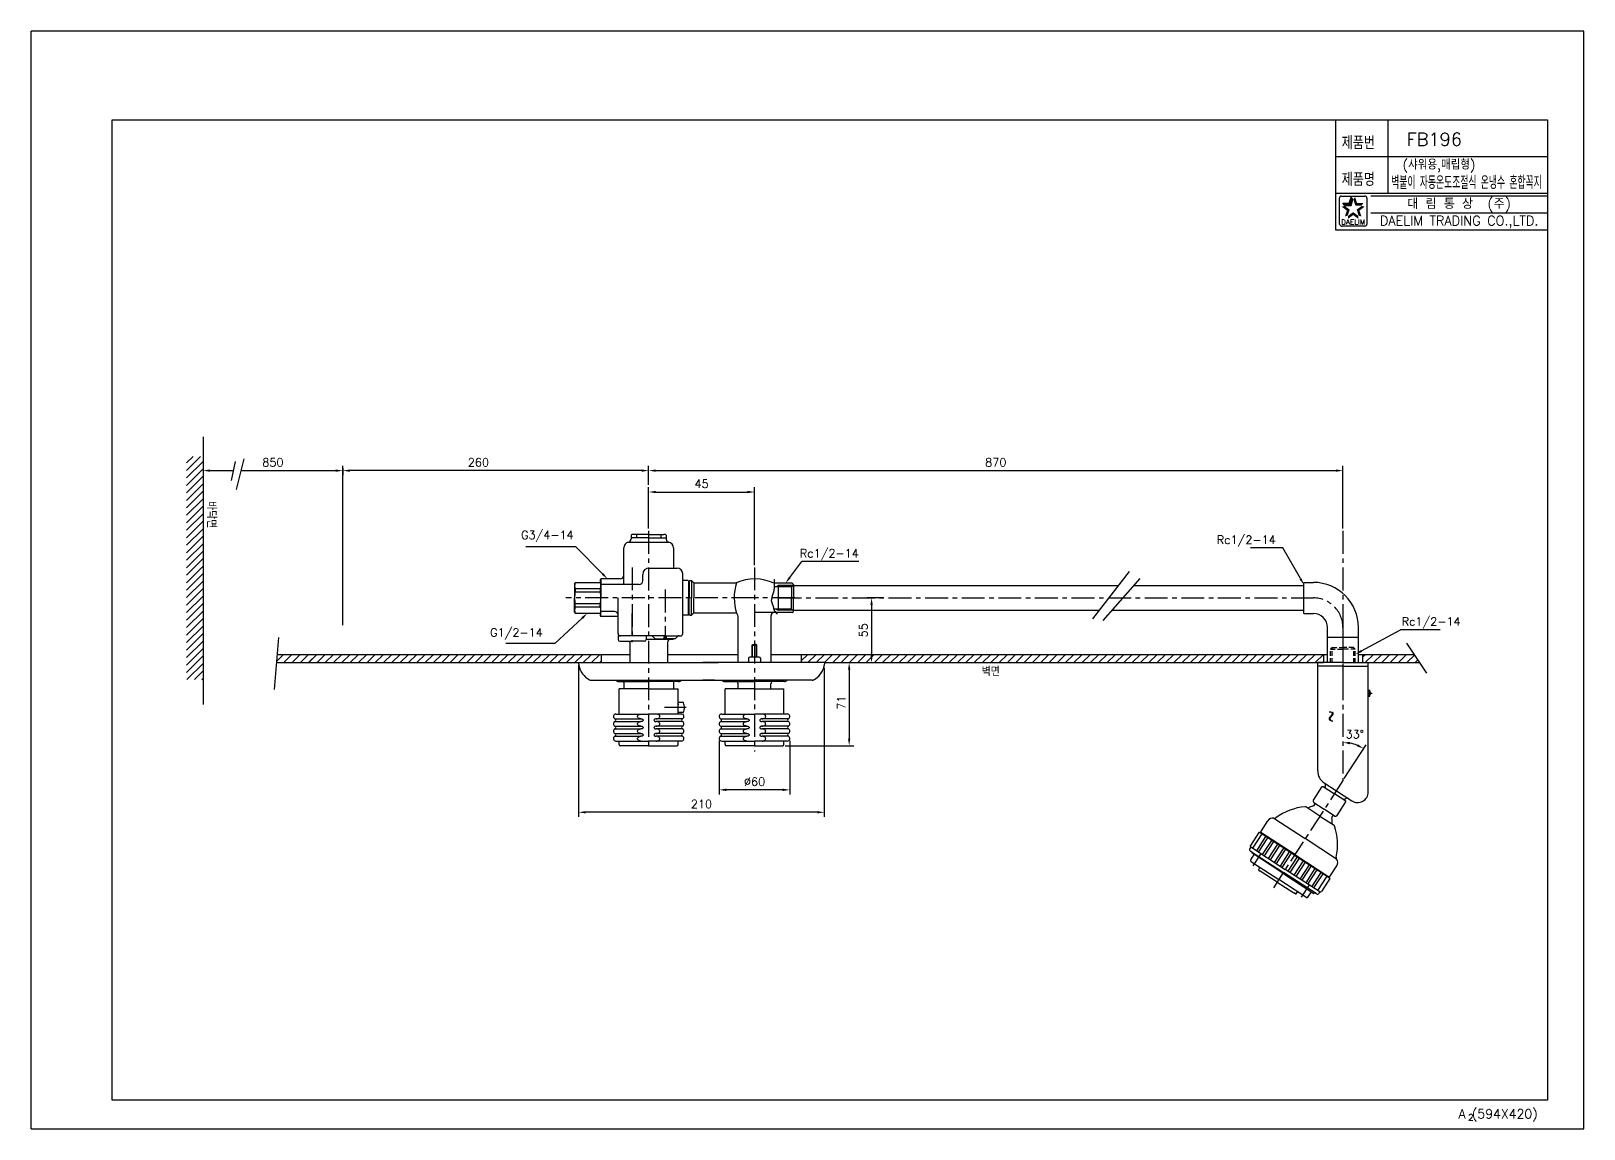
# Model space of a CAD drawing. Extents: x 16187 to 16781, y 1418 to 1838.
import ezdxf
from ezdxf.enums import TextEntityAlignment as Align

# ---------------------------------------------------------------- set-up
doc = ezdxf.new("R2010")
doc.units = 0
doc.header["$LTSCALE"] = 7
doc.header["$MEASUREMENT"] = 0
doc.linetypes.add('CENTER', pattern=[2, 1.25, -0.25, 0.25, -0.25])
doc.linetypes.add('HIDDEN', pattern=[0.375, 0.25, -0.125])
doc.layers.get('0').update_dxf_attribs({"color": 2, "linetype": 'CONTINUOUS'})
for name, color, linetype in [('CL', 2, 'CENTER'), ('D', 2, 'CONTINUOUS'), ('DIM', 2, 'CONTINUOUS'), ('DWG', 7, 'CONTINUOUS'), ('HD', 3, 'HIDDEN')]:
    doc.layers.add(name, color=color, linetype=linetype)
doc.styles.add('GHS', font='romans', dxfattribs={"bigfont": 'ghs'})
doc.styles.add('ROMANS', font='romans')

# ---------------------------------------------------------------- blocks, each defined once
blk = doc.blocks.new('*X1')
at = {"color": 0}
for p, q in [((287.26, 237.77), (290.02, 240.52)), ((290.05, 237.02), (293.55, 240.52)), ((293.59, 237.02), (297.09, 240.52)), ((297.12, 237.02), (300.62, 240.52)), ((300.66, 237.02), (304.16, 240.52)), ((304.19, 237.02), (307.69, 240.52)), ((307.73, 237.02), (311.23, 240.52)), ((311.27, 237.02), (314.77, 240.52)), ((314.8, 237.02), (318.3, 240.52)), ((318.34, 237.02), (321.84, 240.52)), ((321.87, 237.02), (325.37, 240.52)), ((325.41, 237.02), (328.91, 240.52)), ((328.94, 237.02), (332.44, 240.52)), ((332.48, 237.02), (335.98, 240.52)), ((336.01, 237.02), (339.51, 240.52)), ((339.55, 237.02), (343.05, 240.52)), ((343.08, 237.02), (346.58, 240.52)), ((346.62, 237.02), (350.12, 240.52)), ((350.16, 237.02), (353.66, 240.52)), ((353.69, 237.02), (357.19, 240.52)), ((357.23, 237.02), (360.73, 240.52)), ((360.76, 237.02), (364.26, 240.52)), ((364.3, 237.02), (367.8, 240.52)), ((367.83, 237.02), (371.33, 240.52)), ((371.37, 237.02), (374.87, 240.52)), ((374.9, 237.02), (378.4, 240.52)), ((378.44, 237.02), (381.94, 240.52)), ((381.98, 237.02), (385.48, 240.52)), ((385.51, 237.02), (389.01, 240.52)), ((389.05, 237.02), (392.55, 240.52)), ((392.58, 237.02), (396.08, 240.52)), ((396.12, 237.02), (399.62, 240.52)), ((399.65, 237.02), (403.15, 240.52)), ((403.19, 237.02), (406.69, 240.52)), ((406.72, 237.02), (410.22, 240.52)), ((410.26, 237.02), (413.76, 240.52)), ((413.8, 237.02), (417.3, 240.52)), ((417.33, 237.02), (420.83, 240.52)), ((420.87, 237.02), (424.37, 240.52)), ((424.4, 237.02), (427.9, 240.52)), ((427.94, 237.02), (431.44, 240.52)), ((431.47, 237.02), (434.97, 240.52)), ((435.01, 237.02), (438.51, 240.52)), ((438.54, 237.02), (442.04, 240.52)), ((442.08, 237.02), (445.58, 240.52)), ((445.62, 237.02), (449.12, 240.52)), ((449.15, 237.02), (452.65, 240.52)), ((452.69, 237.02), (456.19, 240.52)), ((456.22, 237.02), (459.72, 240.52)), ((459.76, 237.02), (463.26, 240.52)), ((463.29, 237.02), (466.79, 240.52)), ((466.83, 237.02), (470.33, 240.52)), ((470.36, 237.02), (473.86, 240.52)), ((473.9, 237.02), (477.4, 240.52)), ((477.44, 237.02), (480.94, 240.52)), ((480.97, 237.02), (484.47, 240.52)), ((484.51, 237.02), (488.01, 240.52)), ((488.04, 237.02), (491.54, 240.52)), ((491.58, 237.02), (495.08, 240.52)), ((495.11, 237.02), (498.61, 240.52)), ((498.65, 237.02), (502.15, 240.52)), ((502.18, 237.02), (505.68, 240.52)), ((505.72, 237.02), (509.21, 240.51)), ((525.83, 239.45), (526.9, 240.52)), ((526.93, 237.02), (530.43, 240.52)), ((530.47, 237.02), (533.97, 240.52)), ((534, 237.02), (537.5, 240.52)), ((537.54, 237.02), (541.04, 240.52)), ((541.07, 237.02), (544.57, 240.52)), ((544.61, 237.02), (547.99, 240.4)), ((548.15, 237.02), (549.4, 238.27))]:
    blk.add_line(p, q, dxfattribs=at)
blk = doc.blocks.new('*X2')
at = {"color": 0}
for p, q in [((64.25, 237.49), (67.28, 240.52)), ((67.31, 237.02), (70.81, 240.52)), ((70.85, 237.02), (74.35, 240.52)), ((74.38, 237.02), (77.88, 240.52)), ((77.92, 237.02), (81.42, 240.52)), ((81.46, 237.02), (82.06, 237.62)), ((102.78, 237.13), (106.17, 240.52)), ((106.2, 237.02), (109.7, 240.52)), ((109.74, 237.02), (113.24, 240.52)), ((113.28, 237.02), (116.78, 240.52)), ((116.81, 237.02), (120.31, 240.52)), ((120.35, 237.02), (123.85, 240.52)), ((123.88, 237.02), (127.38, 240.52)), ((127.42, 237.02), (130.92, 240.52)), ((130.95, 237.02), (134.45, 240.52)), ((134.49, 237.02), (137.99, 240.52)), ((138.02, 237.02), (141.52, 240.52)), ((141.56, 237.02), (145.06, 240.52)), ((145.09, 237.02), (148.59, 240.52)), ((148.63, 237.02), (152.13, 240.52)), ((152.17, 237.02), (155.67, 240.52)), ((155.7, 237.02), (159.2, 240.52)), ((159.24, 237.02), (162.74, 240.52)), ((162.77, 237.02), (166.27, 240.52)), ((166.31, 237.02), (169.81, 240.52)), ((169.84, 237.02), (173.34, 240.52)), ((173.38, 237.02), (176.88, 240.52)), ((176.91, 237.02), (180.41, 240.52)), ((180.45, 237.02), (183.95, 240.52)), ((183.99, 237.02), (187.49, 240.52)), ((187.52, 237.02), (191.02, 240.52)), ((191.06, 237.02), (194.56, 240.52)), ((194.59, 237.02), (198.09, 240.52)), ((198.13, 237.02), (201.63, 240.52)), ((201.66, 237.02), (202.27, 237.62))]:
    blk.add_line(p, q, dxfattribs=at)
blk = doc.blocks.new('*X0')
at = {"color": 0}
for p, q in [((26, 318.74), (31.95, 324.69)), ((26, 321.92), (28.77, 324.69)), ((26, 315.56), (33.03, 322.59)), ((26, 312.38), (33.03, 319.4)), ((26, 309.2), (33.03, 316.22)), ((26, 306.01), (33.03, 313.04)), ((26, 302.83), (33.03, 309.86)), ((26, 299.65), (33.03, 306.68)), ((26, 296.47), (33.03, 303.49)), ((26, 293.29), (33.03, 300.31)), ((26, 290.1), (33.03, 297.13)), ((26, 286.92), (33.03, 293.95)), ((26, 283.74), (33.03, 290.77)), ((26, 280.56), (33.03, 287.58)), ((26, 277.38), (33.03, 284.4)), ((26, 274.19), (33.03, 281.22)), ((26, 271.01), (33.03, 278.04)), ((26, 267.83), (33.03, 274.86)), ((26, 264.65), (33.03, 271.67)), ((26, 261.47), (33.03, 268.49)), ((26, 258.28), (33.03, 265.31)), ((26, 255.1), (33.03, 262.13)), ((26, 251.92), (33.03, 258.95)), ((26, 248.74), (33.03, 255.76)), ((26, 245.56), (33.03, 252.58)), ((26, 242.37), (33.03, 249.4)), ((26, 239.19), (33.03, 246.22)), ((26, 236.01), (33.03, 243.04)), ((26, 232.83), (33.03, 239.85)), ((26.14, 229.79), (33.03, 236.67)), ((29.33, 229.79), (33.03, 233.49)), ((32.51, 229.79), (33.03, 230.31))]:
    blk.add_line(p, q, dxfattribs=at)

msp = doc.modelspace()

# ---------------------------------------------------------------- linework, layer by layer
for p, q in [((16781.31, 1838.29), (16187.31, 1838.29)), ((16781.31, 1418.29), (16781.31, 1838.29)), ((16187.31, 1418.29), (16781.31, 1418.29))]:
    msp.add_line(p, q)
at = {"color": 4}
for p, q in [((16218.31, 1429.29), (16218.31, 1804.29)), ((16218.31, 1804.29), (16767.31, 1804.29)), ((16767.31, 1804.29), (16767.31, 1429.29)), ((16767.31, 1429.29), (16218.31, 1429.29))]:
    msp.add_line(p, q, dxfattribs=at)
at = {"color": 7}
for p, q in [((16686.31, 1804.29), (16767.31, 1804.29)), ((16686.31, 1804.29), (16686.31, 1762.29)), ((16706.31, 1804.29), (16706.31, 1776.29)), ((16686.31, 1790.29), (16767.31, 1790.29)), ((16686.31, 1776.29), (16767.31, 1776.29)), ((16686.31, 1762.29), (16767.31, 1762.29))]:
    msp.add_line(p, q, dxfattribs=at)
at = {"color": 2, "linetype": 'Continuous'}
for p, q in [((16687.79, 1764.42), (16687.79, 1774.42)), ((16688.54, 1775.17), (16697.54, 1775.17)), ((16698.29, 1774.42), (16698.29, 1764.42)), ((16699.81, 1775.29), (16767.31, 1775.29)), ((16699.81, 1768.79), (16767.31, 1768.79)), ((16697.54, 1763.67), (16688.79, 1763.67))]:
    msp.add_line(p, q, dxfattribs=at)
at = {"color": 2}
for p, q in [((16689.79, 1771.55), (16689.12, 1772.47)), ((16689.12, 1772.47), (16691.55, 1772.47)), ((16689.79, 1771.55), (16692.21, 1771.55)), ((16691.55, 1772.47), (16692.3, 1774.78)), ((16692.21, 1771.55), (16692.96, 1773.86)), ((16692.96, 1773.86), (16692.3, 1774.78))]:
    msp.add_line(p, q, dxfattribs=at)
at = {"color": 2, "linetype": 'Continuous'}
for centre, radius, start, end in [((16688.54, 1774.42), 0.75, 90, 180), ((16697.54, 1774.42), 0.75, 0, 90), ((16688.66, 1764.55), 0.884, 188.1301, 278.1301), ((16697.54, 1764.42), 0.75, 270, 0)]:
    msp.add_arc(centre, radius, start, end, dxfattribs=at)
at = {"color": 2}
for points in [[(16690.63, 1769.64), (16691.71, 1769.99), (16688.67, 1771.06), (16689.74, 1771.41)], [(16689.12, 1772.47), (16689.79, 1771.55), (16691.55, 1772.47), (16692.21, 1771.55)], [(16691.55, 1772.47), (16692.21, 1771.55), (16692.3, 1774.78), (16692.96, 1773.86)], [(16693.78, 1774.78), (16693.11, 1773.86), (16694.53, 1772.47), (16693.86, 1771.55)], [(16694.53, 1772.47), (16693.86, 1771.55), (16696.95, 1772.47), (16696.29, 1771.55)], [(16697.41, 1771.06), (16696.33, 1771.41), (16695.45, 1769.64), (16694.37, 1769.99)], [(16689.88, 1767.33), (16690.96, 1767.68), (16690.63, 1769.64), (16691.71, 1769.99)], [(16693.04, 1767.89), (16693.04, 1769.02), (16691.08, 1766.46), (16691.08, 1767.6)], [(16695, 1766.46), (16695, 1767.6), (16693.04, 1767.89), (16693.04, 1769.02)], [(16695.45, 1769.64), (16694.37, 1769.99), (16696.2, 1767.33), (16695.12, 1767.68)]]:
    msp.add_solid(points, dxfattribs=at)
at = {"layer": 'CL'}
for p, q in [((16423.55, 1647.04), (16423.55, 1564.87)), ((16689.14, 1647.04), (16689.14, 1551.56)), ((16417.25, 1633.09), (16417.25, 1605.46)), ((16464.05, 1633.1), (16464.05, 1562.64)), ((16429.85, 1624.65), (16429.85, 1605.62)), ((16464.05, 1621.42), (16391.89, 1621.42)), ((16446.61, 1621.42), (16443.44, 1621.42)), ((16479.51, 1621.42), (16464.05, 1621.42)), ((16473.32, 1621.42), (16677.8, 1621.42)), ((16417.25, 1606.9), (16417.25, 1615.5)), ((16689.14, 1610.08), (16689.14, 1590.85)), ((16437.86, 1579.5), (16429.58, 1579.5)), ((16689.14, 1551.56), (16662.5, 1510.55)), ((16654.81, 1518.94), (16657.99, 1523.83)), ((16673.3, 1506.93), (16676.48, 1511.82))]:
    msp.add_line(p, q, dxfattribs=at)
msp.add_arc((16677.8, 1610.08), 11.34, 0, 90, dxfattribs=at)
at = {"layer": 'D', "color": 2}
for p, q in [((16187.31, 1418.29), (16187.31, 1838.29)), ((16293.5, 1596.67), (16296.65, 1599.82)), ((16297.22, 1597.21), (16299.83, 1599.82)), ((16299.86, 1596.67), (16303.01, 1599.82)), ((16303.04, 1596.67), (16306.19, 1599.82)), ((16306.22, 1596.67), (16309.37, 1599.82)), ((16309.41, 1596.67), (16312.56, 1599.82)), ((16312.59, 1596.67), (16315.74, 1599.82)), ((16698.81, 1584.07), (16699.43, 1584.07))]:
    msp.add_line(p, q, dxfattribs=at)
at = {"layer": 'D'}
for p, q in [((16253.09, 1683.04), (16253.09, 1580.63)), ((16253.09, 1682.14), (16253.09, 1668.33)), ((16255.79, 1670.13), (16264.68, 1670.13)), ((16265.4, 1673.61), (16263.9, 1666.41)), ((16268.75, 1674.61), (16265.74, 1662.89)), ((16267.6, 1670.13), (16303.85, 1670.13)), ((16306.55, 1610.98), (16306.55, 1671.93)), ((16306.55, 1671.03), (16306.55, 1668.33)), ((16420.85, 1670.13), (16309.25, 1670.13)), ((16423.55, 1664.65), (16423.55, 1671.93)), ((16423.55, 1664.65), (16423.55, 1671.93)), ((16426.25, 1670.13), (16686.44, 1670.13)), ((16689.14, 1647.94), (16689.14, 1671.93)), ((16423.55, 1647.94), (16423.55, 1663.75)), ((16464.05, 1634), (16464.05, 1663.75)), ((16426.25, 1661.95), (16461.35, 1661.95)), ((16376.55, 1641.05), (16395.58, 1641.05)), ((16405.9, 1630.65), (16395.58, 1641.05)), ((16663.49, 1640.53), (16653.81, 1640.53)), ((16666.19, 1640.53), (16663.49, 1640.53)), ((16672.86, 1628.81), (16666.19, 1640.53)), ((16477.53, 1629.21), (16482.1, 1635.35)), ((16504, 1635.35), (16482.1, 1635.35)), ((16607.38, 1631.54), (16593.39, 1613.46)), ((16611.48, 1628.81), (16597.32, 1612.78)), ((16478.67, 1626.14), (16473.05, 1626.14)), ((16478.67, 1616.69), (16473.05, 1616.69)), ((16513.43, 1621.42), (16507.02, 1621.42)), ((16508.82, 1618.72), (16508.82, 1599.37)), ((16398.13, 1613.72), (16387.65, 1603.94)), ((16281.99, 1606.32), (16280.26, 1586.39)), ((16387.65, 1603.94), (16368.95, 1603.94)), ((16417.29, 1604.5), (16417.29, 1605.24)), ((16696.23, 1601.15), (16711.16, 1609.26)), ((16726.31, 1609.26), (16711.16, 1609.26)), ((16721.27, 1592.63), (16713.61, 1604.13)), ((16281.43, 1599.82), (16416.35, 1599.82)), ((16405.41, 1599.82), (16405.41, 1596.67)), ((16430.75, 1599.82), (16457.75, 1599.82)), ((16463.33, 1598.71), (16463.33, 1603.55)), ((16464.77, 1598.71), (16464.77, 1603.55)), ((16470.35, 1599.82), (16683.2, 1599.82)), ((16481.91, 1599.82), (16481.91, 1596.67)), ((16681.66, 1599.82), (16681.66, 1596.67)), ((16695.08, 1599.82), (16716.48, 1599.82)), ((16696.61, 1599.82), (16696.61, 1596.67)), ((16281.15, 1596.67), (16396.75, 1596.67)), ((16396.75, 1595.77), (16396.75, 1537.63)), ((16490.74, 1594.64), (16490.74, 1537.63)), ((16490.84, 1596.67), (16681.66, 1596.67)), ((16491.74, 1596.67), (16502.05, 1596.67)), ((16500.25, 1593.97), (16500.25, 1567.57)), ((16509.2, 1596.67), (16510.62, 1596.67)), ((16696.61, 1596.67), (16718.58, 1596.67)), ((16698.81, 1585.87), (16699.43, 1585.87)), ((16698.81, 1584.97), (16700.33, 1584.97)), ((16450.55, 1566.73), (16450.55, 1546.2)), ((16475.75, 1564.87), (16502.05, 1564.87)), ((16477.55, 1566.73), (16477.55, 1546.2)), ((16689.63, 1552.31), (16698.05, 1565.29)), ((16474.85, 1548), (16453.25, 1548)), ((16488.04, 1539.43), (16399.45, 1539.43))]:
    msp.add_line(p, q, dxfattribs=at)
msp.add_lwpolyline([(16472.75, 1615.22), (16472.75, 1615.58), (16472.4, 1615.58), (16472.4, 1615.64), (16472.34, 1615.64), (16472.34, 1615.75), (16472.22, 1615.75), (16472.22, 1615.87), (16472.16, 1615.87), (16472.16, 1616.05), (16472.04, 1616.05), (16472.04, 1616.11), (16471.98, 1616.11), (16471.98, 1616.17), (16471.92, 1616.17), (16471.92, 1616.23), (16471.86, 1616.23), (16471.86, 1616.46), (16471.74, 1616.46), (16471.74, 1616.64), (16471.69, 1616.64), (16471.69, 1616.76), (16471.63, 1616.76), (16471.63, 1616.88), (16471.57, 1616.88), (16471.57, 1617.06), (16471.51, 1617.06), (16471.51, 1617.17), (16471.45, 1617.17), (16471.45, 1617.59), (16471.39, 1617.59), (16471.39, 1617.89), (16471.33, 1617.89), (16471.33, 1618.06), (16471.27, 1618.06), (16471.27, 1618.24), (16471.21, 1618.24), (16471.21, 1618.42), (16471.15, 1618.42), (16471.15, 1618.6), (16471.09, 1618.6), (16471.09, 1618.71), (16471.03, 1618.71), (16471.03, 1618.95), (16470.97, 1618.95), (16470.97, 1619.07), (16470.92, 1619.07), (16470.92, 1619.25), (16470.86, 1619.25), (16470.86, 1619.37), (16470.8, 1619.37), (16470.8, 1619.6), (16470.74, 1619.6), (16470.74, 1619.78), (16470.68, 1619.78), (16470.68, 1620.02), (16470.62, 1620.02), (16470.62, 1620.14), (16470.56, 1620.14), (16470.56, 1620.73), (16470.62, 1620.73), (16470.62, 1620.91), (16470.68, 1620.91), (16470.68, 1621.26), (16470.74, 1621.26), (16470.74, 1621.5), (16470.8, 1621.5), (16470.8, 1621.79), (16470.86, 1621.79), (16470.86, 1622.15), (16470.92, 1622.15), (16470.92, 1622.39), (16470.97, 1622.39), (16470.97, 1622.5), (16471.03, 1622.5), (16471.03, 1622.68), (16471.15, 1622.68), (16471.15, 1623.04), (16471.21, 1623.04), (16471.21, 1623.21), (16471.27, 1623.21), (16471.27, 1623.33), (16471.33, 1623.33), (16471.33, 1623.51), (16471.39, 1623.51), (16471.39, 1623.69), (16471.45, 1623.69), (16471.45, 1623.98), (16471.51, 1623.98), (16471.51, 1624.34), (16471.57, 1624.34), (16471.57, 1624.75), (16471.63, 1624.75), (16471.63, 1624.93), (16471.69, 1624.93), (16471.69, 1627.65), (16471.74, 1627.65), (16471.74, 1628.42), (16471.8, 1628.42)], dxfattribs=at)
for centre, radius, start, end in [((16475.56, 1621.47), 19.29, 162.75231, 197.85747), ((16689.14, 1551.56), 14.57, 67.6316, 79.3684)]:
    msp.add_arc(centre, radius, start, end, dxfattribs=at)
for points in [[(16255.79, 1670.58), (16255.79, 1669.68), (16253.09, 1670.13)], [(16303.85, 1670.58), (16303.85, 1669.68), (16306.55, 1670.13)], [(16309.25, 1670.58), (16309.25, 1669.68), (16306.55, 1670.13)], [(16420.85, 1670.58), (16420.85, 1669.68), (16423.55, 1670.13)], [(16426.25, 1670.58), (16426.25, 1669.68), (16423.55, 1670.13)], [(16686.44, 1670.58), (16686.44, 1669.68), (16689.14, 1670.13)], [(16426.25, 1662.4), (16426.25, 1661.5), (16423.55, 1661.95)], [(16461.35, 1662.4), (16461.35, 1661.5), (16464.05, 1661.95)], [(16406.22, 1630.96), (16405.58, 1630.33), (16407.8, 1628.73)], [(16477.89, 1628.94), (16477.17, 1629.48), (16475.92, 1627.04)], [(16673.25, 1629.03), (16672.47, 1628.58), (16674.2, 1626.46)], [(16508.37, 1618.72), (16509.27, 1618.72), (16508.82, 1621.42)], [(16397.82, 1614.05), (16398.44, 1613.4), (16400.1, 1615.57)], [(16508.37, 1599.37), (16509.27, 1599.37), (16508.82, 1596.67)], [(16696.45, 1600.76), (16696.02, 1601.55), (16693.86, 1599.86)], [(16500.7, 1593.97), (16499.8, 1593.97), (16500.25, 1596.67)], [(16500.7, 1567.57), (16499.8, 1567.57), (16500.25, 1564.87)], [(16691.78, 1565.43), (16691.87, 1566.33), (16689.14, 1566.13)], [(16694.89, 1565.43), (16694.47, 1564.63), (16697.07, 1563.78)], [(16453.25, 1548.45), (16453.25, 1547.55), (16450.55, 1548)], [(16474.85, 1548.45), (16474.85, 1547.55), (16477.55, 1548)], [(16399.45, 1539.88), (16399.45, 1538.98), (16396.75, 1539.43)], [(16488.04, 1539.88), (16488.04, 1538.98), (16490.74, 1539.43)]]:
    msp.add_solid(points, dxfattribs=at)
at = {"layer": 'DWG'}
for p, q in [((16416.8, 1645.49), (16416.8, 1643.86)), ((16423.55, 1645.72), (16417.75, 1645.72)), ((16423.55, 1645.72), (16429.35, 1645.72)), ((16430.3, 1645.49), (16430.3, 1643.77)), ((16423.55, 1644.37), (16416.8, 1644.37)), ((16423.55, 1644.37), (16430.3, 1644.37)), ((16433.06, 1640.54), (16433.06, 1632.87)), ((16414.03, 1626.59), (16414.03, 1634.04)), ((16405.1, 1628.5), (16405.32, 1628.73)), ((16405.1, 1627.13), (16405.1, 1628.5)), ((16405.32, 1628.73), (16405.32, 1626.59)), ((16412.68, 1628.73), (16405.32, 1628.73)), ((16425.46, 1632.87), (16434.46, 1632.87)), ((16436.6, 1607.8), (16436.6, 1630.62)), ((16438.62, 1628.05), (16436.6, 1628.05)), ((16438.62, 1628.05), (16438.85, 1627.83)), ((16438.62, 1628.05), (16438.85, 1627.83)), ((16438.85, 1627.83), (16438.85, 1626.93)), ((16439.3, 1628.05), (16439.07, 1627.83)), ((16439.3, 1628.05), (16439.07, 1627.83)), ((16439.07, 1627.83), (16439.07, 1621.42)), ((16439.3, 1628.05), (16439.97, 1628.05)), ((16439.97, 1628.05), (16440.87, 1627.15)), ((16439.97, 1628.05), (16439.97, 1621.42)), ((16438.85, 1627.15), (16438.85, 1621.42)), ((16438.85, 1626.93), (16439.07, 1626.93)), ((16440.87, 1627.15), (16440.87, 1621.42)), ((16440.87, 1627.15), (16456.53, 1627.15)), ((16478.45, 1627.04), (16471.58, 1627.04)), ((16478.22, 1625.69), (16471.69, 1625.69)), ((16472.2, 1625.65), (16473.05, 1626.14)), ((16473.05, 1626.14), (16473.05, 1616.69)), ((16478.22, 1625.69), (16478.9, 1626.37)), ((16478.22, 1625.69), (16478.22, 1621.42)), ((16478.45, 1627.04), (16478.9, 1626.59)), ((16478.9, 1626.59), (16478.9, 1621.42)), ((16411.85, 1607.8), (16411.85, 1621.42)), ((16438.85, 1615.68), (16438.85, 1621.42)), ((16438.85, 1615.9), (16439.07, 1615.9)), ((16438.85, 1615), (16438.85, 1615.9)), ((16439.07, 1615), (16439.07, 1621.42)), ((16439.97, 1614.78), (16439.97, 1621.42)), ((16440.87, 1615.68), (16440.87, 1621.42)), ((16478.45, 1615.79), (16464.05, 1615.79)), ((16478.22, 1617.14), (16471.7, 1617.14)), ((16472.27, 1617.14), (16473.05, 1616.69)), ((16478.22, 1617.14), (16478.22, 1621.42)), ((16478.22, 1617.14), (16478.9, 1616.47)), ((16478.45, 1615.79), (16478.9, 1616.24)), ((16478.9, 1616.24), (16478.9, 1621.42)), ((16405.1, 1614.55), (16405.32, 1614.33)), ((16411.85, 1614.33), (16405.32, 1614.33)), ((16438.62, 1614.78), (16436.6, 1614.78)), ((16438.62, 1614.78), (16438.85, 1615)), ((16438.62, 1614.78), (16438.85, 1615)), ((16439.3, 1614.78), (16439.07, 1615)), ((16439.3, 1614.78), (16439.07, 1615)), ((16439.3, 1614.78), (16439.97, 1614.78)), ((16439.97, 1614.78), (16440.87, 1615.68)), ((16440.87, 1615.68), (16456.4, 1615.68)), ((16457.75, 1596.67), (16457.75, 1614.33)), ((16470.35, 1596.67), (16470.35, 1614.67)), ((16411.85, 1606.9), (16411.85, 1605.55)), ((16412.57, 1606.9), (16411.85, 1606.9)), ((16412.57, 1606.9), (16411.85, 1606.9)), ((16429.85, 1606.9), (16411.85, 1606.9)), ((16412.52, 1604.88), (16415.29, 1604.88)), ((16415.29, 1604.88), (16417.29, 1604.88)), ((16419.2, 1604.88), (16417.29, 1604.88)), ((16421.97, 1604.88), (16419.2, 1604.88)), ((16422.65, 1606.9), (16422.65, 1605.55)), ((16432.84, 1605.55), (16422.65, 1605.55)), ((16424.9, 1606.9), (16425.98, 1605.82)), ((16425.98, 1605.82), (16429.4, 1605.82)), ((16429.4, 1606.5), (16429.85, 1606.5)), ((16429.4, 1606.5), (16429.4, 1605.82)), ((16429.85, 1606.9), (16435.7, 1606.9)), ((16430.3, 1606.5), (16429.85, 1606.5)), ((16430.3, 1606.5), (16430.3, 1605.82)), ((16433.72, 1605.82), (16430.3, 1605.82)), ((16432.84, 1605.55), (16433.06, 1605.78)), ((16433.06, 1605.78), (16433.06, 1605.82)), ((16434.8, 1606.9), (16433.72, 1605.82)), ((16435.25, 1606.9), (16434.8, 1606.9)), ((16463.15, 1603.37), (16463.37, 1603.6)), ((16463.15, 1598.71), (16463.15, 1603.37)), ((16463.15, 1603.37), (16464.05, 1603.37)), ((16463.37, 1603.6), (16464.05, 1603.6)), ((16464.72, 1603.6), (16464.05, 1603.6)), ((16464.95, 1603.37), (16464.05, 1603.37)), ((16464.95, 1603.37), (16464.72, 1603.6)), ((16464.95, 1598.71), (16464.95, 1603.37)), ((16396.75, 1596.67), (16396.85, 1595.54)), ((16396.75, 1596.67), (16396.85, 1595.54)), ((16396.75, 1596.67), (16450.22, 1596.67)), ((16490.84, 1596.67), (16444.23, 1596.67)), ((16490.84, 1596.67), (16490.74, 1595.54)), ((16689.14, 1595.32), (16681.71, 1595.32)), ((16689.14, 1595.32), (16696.56, 1595.32)), ((16401.53, 1589.94), (16423.55, 1589.94)), ((16412.3, 1577.02), (16412.3, 1586.7)), ((16423.55, 1586.7), (16412.3, 1586.7)), ((16423.55, 1589.94), (16448.47, 1589.94)), ((16423.55, 1586.7), (16434.8, 1586.7)), ((16434.8, 1579.5), (16434.8, 1586.7)), ((16436.03, 1589.94), (16464.05, 1589.94)), ((16448.72, 1589.94), (16444.23, 1589.94)), ((16452.8, 1577.02), (16452.8, 1586.7)), ((16464.05, 1586.7), (16452.8, 1586.7)), ((16457.79, 1586.7), (16457.79, 1588.59)), ((16464.05, 1586.7), (16475.3, 1586.7)), ((16470.3, 1586.7), (16470.3, 1588.59)), ((16475.3, 1577.02), (16475.3, 1586.7)), ((16698.81, 1586.09), (16699.43, 1586.09)), ((16699.43, 1585.15), (16699.43, 1586.09)), ((16436.7, 1581.41), (16434.8, 1581.41)), ((16434.8, 1580.96), (16434.8, 1580.51)), ((16698.81, 1583.84), (16699.43, 1583.84)), ((16698.98, 1584.79), (16698.98, 1585.15)), ((16698.98, 1585.15), (16699.65, 1585.15)), ((16698.98, 1584.79), (16699.65, 1584.79)), ((16699.43, 1583.84), (16699.43, 1584.79)), ((16410.61, 1575.2), (16420.62, 1575.2)), ((16410.61, 1574.13), (16420.62, 1574.13)), ((16411, 1577.02), (16423.55, 1577.02)), ((16436.09, 1577.02), (16423.55, 1577.02)), ((16436.48, 1575.2), (16426.47, 1575.2)), ((16436.48, 1574.13), (16426.47, 1574.13)), ((16434.8, 1577.02), (16434.8, 1579.5)), ((16434.8, 1578.04), (16434.8, 1578.49)), ((16451.11, 1575.2), (16461.12, 1575.2)), ((16451.11, 1574.13), (16461.12, 1574.13)), ((16451.5, 1577.02), (16464.05, 1577.02)), ((16476.59, 1577.02), (16464.05, 1577.02)), ((16476.98, 1575.2), (16466.97, 1575.2)), ((16476.98, 1574.13), (16466.97, 1574.13)), ((16410.61, 1572.38), (16420.62, 1572.38)), ((16410.61, 1571.32), (16420.62, 1571.32)), ((16410.61, 1569.57), (16420.62, 1569.57)), ((16410.61, 1568.5), (16420.62, 1568.5)), ((16436.48, 1572.38), (16426.47, 1572.38)), ((16436.48, 1571.32), (16426.47, 1571.32)), ((16436.48, 1569.57), (16426.47, 1569.57)), ((16436.48, 1568.5), (16426.47, 1568.5)), ((16451.11, 1572.38), (16461.12, 1572.38)), ((16451.11, 1571.32), (16461.12, 1571.32)), ((16451.11, 1569.57), (16461.12, 1569.57)), ((16451.11, 1568.5), (16461.12, 1568.5)), ((16476.98, 1572.38), (16466.97, 1572.38)), ((16476.98, 1571.32), (16466.97, 1571.32)), ((16476.98, 1569.57), (16466.97, 1569.57)), ((16476.98, 1568.5), (16466.97, 1568.5)), ((16411, 1566.67), (16423.55, 1566.67)), ((16412.3, 1565.32), (16412.3, 1566.67)), ((16423.55, 1564.87), (16412.75, 1564.87)), ((16436.09, 1566.67), (16423.55, 1566.67)), ((16423.55, 1564.87), (16434.35, 1564.87)), ((16434.8, 1565.32), (16434.8, 1566.67)), ((16451.5, 1566.67), (16464.05, 1566.67)), ((16452.8, 1565.32), (16452.8, 1566.67)), ((16464.05, 1564.87), (16453.25, 1564.87)), ((16476.59, 1566.67), (16464.05, 1566.67)), ((16464.05, 1564.87), (16474.85, 1564.87)), ((16475.3, 1565.32), (16475.3, 1566.67)), ((16677.86, 1544.11), (16681.22, 1549.28)), ((16681.22, 1549.28), (16681.53, 1549.34)), ((16681.53, 1549.34), (16682.46, 1548.74)), ((16681.53, 1549.34), (16685.87, 1546.53)), ((16682.16, 1548.94), (16682.29, 1549.16)), ((16690.21, 1543.71), (16685.87, 1546.53)), ((16680.33, 1537.99), (16674.94, 1541.49)), ((16678.05, 1543.13), (16682, 1540.56)), ((16685.94, 1538), (16682, 1540.56)), ((16686.92, 1538.22), (16690.28, 1543.4)), ((16690.21, 1543.71), (16689.28, 1544.31)), ((16689.58, 1544.11), (16689.73, 1544.33)), ((16690.28, 1543.4), (16690.21, 1543.71)), ((16657.66, 1532.01), (16660.35, 1536.16)), ((16662.71, 1537.13), (16674.71, 1529.34)), ((16680.33, 1537.99), (16685.71, 1534.49)), ((16656.92, 1531.69), (16653.73, 1526.78)), ((16657.89, 1531.32), (16657.23, 1531.75)), ((16670.62, 1523.05), (16657.45, 1531.6)), ((16657.66, 1532.01), (16657.73, 1531.7)), ((16670.75, 1523.24), (16657.73, 1531.7)), ((16658.67, 1531.08), (16658.55, 1530.89)), ((16686.71, 1521.55), (16674.71, 1529.34)), ((16653.86, 1526.16), (16653.49, 1525.59)), ((16653.81, 1524.58), (16653.69, 1524.66)), ((16653.81, 1524.58), (16666.34, 1516.45)), ((16653.85, 1521.18), (16655.2, 1523.25)), ((16653.86, 1526.16), (16667.07, 1517.58)), ((16653.88, 1524.53), (16654.45, 1524.17)), ((16654.45, 1524.17), (16654.25, 1523.87)), ((16666.14, 1516.14), (16654.25, 1523.87)), ((16670.62, 1523.05), (16683.8, 1514.5)), ((16670.75, 1523.24), (16683.77, 1514.78)), ((16653.98, 1520.55), (16655.3, 1519.7)), ((16655.3, 1519.7), (16664.55, 1513.69)), ((16656.89, 1517.59), (16657.38, 1518.35)), ((16656.95, 1517.28), (16657.52, 1516.91)), ((16657, 1518.59), (16657.38, 1518.35)), ((16663.93, 1512.75), (16657.52, 1516.91)), ((16666.14, 1516.14), (16678.03, 1508.42)), ((16678.87, 1508.31), (16666.34, 1516.45)), ((16680.28, 1509), (16667.07, 1517.58)), ((16682.82, 1515.4), (16682.7, 1515.21)), ((16683.36, 1514.78), (16684.02, 1514.35)), ((16684.08, 1514.85), (16683.77, 1514.78)), ((16684.08, 1514.85), (16686.77, 1519)), ((16663.93, 1512.75), (16670.35, 1508.58)), ((16673.79, 1507.69), (16664.55, 1513.69)), ((16671.23, 1508.28), (16671.72, 1509.04)), ((16672.09, 1508.79), (16671.72, 1509.04)), ((16675.74, 1506.96), (16677.08, 1509.04)), ((16680.28, 1509), (16679.91, 1508.43)), ((16684.09, 1514.04), (16680.9, 1509.13)), ((16670.92, 1508.21), (16670.35, 1508.58)), ((16675.11, 1506.83), (16673.79, 1507.69)), ((16678.22, 1508.73), (16678.03, 1508.42)), ((16678.79, 1508.36), (16678.22, 1508.73)), ((16678.87, 1508.31), (16678.98, 1508.24))]:
    msp.add_line(p, q, dxfattribs=at)
at = {"layer": 'DWG', "color": 7}
for p, q in [((16418.89, 1645.72), (16418.89, 1644.37)), ((16428.21, 1645.72), (16428.21, 1644.37)), ((16414.03, 1634.04), (16414.03, 1640.54)), ((16415.87, 1642.75), (16431.22, 1642.75)), ((16421.3, 1627.94), (16421.3, 1630.39)), ((16423.77, 1632.87), (16434.35, 1632.87)), ((16395.2, 1626.82), (16395.46, 1627.27)), ((16395.2, 1626.82), (16395.2, 1621.42)), ((16395.46, 1627.27), (16405.02, 1627.27)), ((16395.46, 1624.92), (16395.46, 1623.67)), ((16405.02, 1624.92), (16395.46, 1624.92)), ((16405.02, 1623.67), (16395.46, 1623.67)), ((16405.28, 1626.82), (16405.02, 1627.27)), ((16405.02, 1624.92), (16405.02, 1623.67)), ((16405.28, 1626.82), (16405.28, 1621.42)), ((16419.95, 1626.59), (16405.28, 1626.59)), ((16478.67, 1626.14), (16603.21, 1626.14)), ((16609.12, 1626.14), (16674.2, 1626.14)), ((16674.2, 1627.36), (16677.8, 1627.36)), ((16674.2, 1615.48), (16674.2, 1627.36)), ((16395.2, 1616.02), (16395.2, 1621.42)), ((16395.2, 1616.02), (16395.46, 1615.57)), ((16395.46, 1617.91), (16395.46, 1619.16)), ((16405.02, 1619.16), (16395.46, 1619.16)), ((16405.02, 1617.91), (16395.46, 1617.91)), ((16405.02, 1617.91), (16405.02, 1619.16)), ((16405.28, 1616.02), (16405.02, 1615.57)), ((16405.1, 1614.55), (16405.1, 1615.7)), ((16405.28, 1614.37), (16405.28, 1621.42)), ((16410.5, 1616.24), (16405.28, 1616.24)), ((16478.67, 1616.69), (16595.89, 1616.69)), ((16600.77, 1616.69), (16674.2, 1616.69)), ((16395.46, 1615.57), (16405.02, 1615.57)), ((16674.2, 1615.48), (16677.8, 1615.48)), ((16683.2, 1606.48), (16683.2, 1610.08)), ((16695.08, 1606.48), (16695.08, 1610.08)), ((16416.35, 1604.43), (16416.35, 1596.67)), ((16430.75, 1604.43), (16430.75, 1596.67)), ((16683.2, 1606.48), (16695.08, 1606.48)), ((16683.2, 1596.67), (16683.2, 1606.48)), ((16695.08, 1596.67), (16695.08, 1606.48)), ((16461.8, 1598.26), (16461.8, 1596.67)), ((16465.85, 1598.71), (16462.25, 1598.71)), ((16466.3, 1598.26), (16466.3, 1596.67)), ((16689.14, 1596.67), (16679.46, 1596.67)), ((16679.46, 1555.23), (16679.46, 1596.67)), ((16681.71, 1595.32), (16679.46, 1595.32)), ((16689.14, 1596.67), (16698.81, 1596.67)), ((16696.56, 1595.32), (16698.81, 1595.32)), ((16698.81, 1582.6), (16698.81, 1596.67)), ((16412.07, 1589.49), (16423.55, 1589.49)), ((16414.1, 1589.04), (16414.1, 1586.7)), ((16435.02, 1589.49), (16423.55, 1589.49)), ((16433, 1589.04), (16433, 1586.7)), ((16452.57, 1589.49), (16464.05, 1589.49)), ((16486.12, 1589.94), (16464.05, 1589.94)), ((16475.52, 1589.49), (16464.05, 1589.49)), ((16698.81, 1547.19), (16698.81, 1582.6)), ((16436.7, 1577.59), (16434.8, 1577.59)), ((16681.92, 1550.7), (16686.6, 1547.66)), ((16686.6, 1547.66), (16692.56, 1543.79)), ((16654.62, 1525.67), (16658.17, 1531.14)), ((16656.13, 1524.69), (16659.68, 1530.16)), ((16656.88, 1524.2), (16660.44, 1529.67)), ((16658.39, 1523.22), (16661.94, 1528.69)), ((16659.15, 1522.73), (16662.7, 1528.2)), ((16660.66, 1521.75), (16664.21, 1527.22)), ((16661.41, 1521.26), (16664.96, 1526.73)), ((16662.92, 1520.27), (16666.47, 1525.75)), ((16663.67, 1519.78), (16667.23, 1525.26)), ((16665.18, 1518.8), (16668.74, 1524.28)), ((16665.94, 1518.31), (16669.49, 1523.79)), ((16668.2, 1516.84), (16671.76, 1522.32)), ((16668.96, 1516.35), (16672.51, 1521.83)), ((16670.47, 1515.37), (16674.02, 1520.85)), ((16671.22, 1514.88), (16674.78, 1520.36)), ((16672.73, 1513.9), (16676.29, 1519.37)), ((16673.49, 1513.41), (16677.04, 1518.88)), ((16675, 1512.43), (16678.55, 1517.9)), ((16675.75, 1511.94), (16679.31, 1517.41)), ((16677.26, 1510.96), (16680.81, 1516.43)), ((16678.02, 1510.47), (16681.57, 1515.94)), ((16679.53, 1509.49), (16683.08, 1514.96))]:
    msp.add_line(p, q, dxfattribs=at)
for points in [[(16420.62, 1575.2, -0.068487), (16420.09, 1575.27, -0.080628), (16419.67, 1575.46, -0.107053), (16419.37, 1575.78, -0.138086), (16419.27, 1576.11, -0.138086), (16419.37, 1576.44, -0.107053), (16419.67, 1576.76, -0.080628), (16420.09, 1576.95, -0.068487), (16420.62, 1577.02, -0.068487)], [(16420.62, 1572.38, -0.065486), (16420.08, 1572.45, -0.078207), (16419.67, 1572.64, -0.107176), (16419.36, 1572.94, -0.143462), (16419.27, 1573.26, -0.143462), (16419.36, 1573.57, -0.107176), (16419.67, 1573.87, -0.078207), (16420.08, 1574.06, -0.065486), (16420.62, 1574.13, -0.065486)], [(16420.62, 1575.2, -0.060769), (16420.98, 1575.15, -0.074162), (16421.25, 1575.04, -0.106919), (16421.46, 1574.85, -0.152632), (16421.52, 1574.66, -0.152632), (16421.46, 1574.47, -0.106919), (16421.25, 1574.28, -0.074162), (16420.98, 1574.17, -0.060769), (16420.62, 1574.13, -0.060769)], [(16426.47, 1575.2, 0.060769), (16426.11, 1575.15, 0.074162), (16425.84, 1575.04, 0.106919), (16425.64, 1574.85, 0.152632), (16425.58, 1574.66, 0.152632), (16425.64, 1574.47, 0.106919), (16425.84, 1574.28, 0.074162), (16426.11, 1574.17, 0.060769), (16426.47, 1574.13, 0.060769)], [(16426.47, 1575.2, 0.068487), (16427.01, 1575.27, 0.080628), (16427.43, 1575.46, 0.107053), (16427.73, 1575.78, 0.138086), (16427.82, 1576.11, 0.138086), (16427.73, 1576.44, 0.107053), (16427.43, 1576.76, 0.080628), (16427.01, 1576.95, 0.068487), (16426.47, 1577.02, 0.068487)], [(16426.47, 1572.38, 0.065486), (16427.01, 1572.45, 0.078207), (16427.43, 1572.64, 0.107176), (16427.73, 1572.94, 0.143462), (16427.82, 1573.26, 0.143462), (16427.73, 1573.57, 0.107176), (16427.43, 1573.87, 0.078207), (16427.01, 1574.06, 0.065486), (16426.47, 1574.13, 0.065486)], [(16461.12, 1575.2, -0.068487), (16460.59, 1575.27, -0.080628), (16460.17, 1575.46, -0.107053), (16459.87, 1575.78, -0.138086), (16459.77, 1576.11, -0.138086), (16459.87, 1576.44, -0.107053), (16460.17, 1576.76, -0.080628), (16460.59, 1576.95, -0.068487), (16461.12, 1577.02, -0.068487)], [(16461.12, 1572.38, -0.065486), (16460.58, 1572.45, -0.078207), (16460.17, 1572.64, -0.107176), (16459.86, 1572.94, -0.143462), (16459.77, 1573.26, -0.143462), (16459.86, 1573.57, -0.107176), (16460.17, 1573.87, -0.078207), (16460.58, 1574.06, -0.065486), (16461.12, 1574.13, -0.065486)], [(16461.12, 1575.2, -0.060769), (16461.48, 1575.15, -0.074162), (16461.75, 1575.04, -0.106919), (16461.96, 1574.85, -0.152632), (16462.02, 1574.66, -0.152632), (16461.96, 1574.47, -0.106919), (16461.75, 1574.28, -0.074162), (16461.48, 1574.17, -0.060769), (16461.12, 1574.13, -0.060769)], [(16466.97, 1575.2, 0.060769), (16466.61, 1575.15, 0.074162), (16466.34, 1575.04, 0.106919), (16466.14, 1574.85, 0.152632), (16466.08, 1574.66, 0.152632), (16466.14, 1574.47, 0.106919), (16466.34, 1574.28, 0.074162), (16466.61, 1574.17, 0.060769), (16466.97, 1574.13, 0.060769)], [(16466.97, 1575.2, 0.068487), (16467.51, 1575.27, 0.080628), (16467.93, 1575.46, 0.107053), (16468.23, 1575.78, 0.138086), (16468.32, 1576.11, 0.138086), (16468.23, 1576.44, 0.107053), (16467.93, 1576.76, 0.080628), (16467.51, 1576.95, 0.068487), (16466.97, 1577.02, 0.068487)], [(16466.97, 1572.38, 0.065486), (16467.51, 1572.45, 0.078207), (16467.93, 1572.64, 0.107176), (16468.23, 1572.94, 0.143462), (16468.32, 1573.26, 0.143462), (16468.23, 1573.57, 0.107176), (16467.93, 1573.87, 0.078207), (16467.51, 1574.06, 0.065486), (16466.97, 1574.13, 0.065486)], [(16420.62, 1569.57, -0.065486), (16420.08, 1569.64, -0.078207), (16419.67, 1569.83, -0.107176), (16419.36, 1570.13, -0.143462), (16419.27, 1570.44, -0.143462), (16419.36, 1570.75, -0.107176), (16419.67, 1571.06, -0.078207), (16420.08, 1571.24, -0.065486), (16420.62, 1571.32, -0.065486)], [(16420.62, 1566.67, -0.068487), (16420.09, 1566.75, -0.080628), (16419.67, 1566.94, -0.107053), (16419.37, 1567.26, -0.138086), (16419.27, 1567.59, -0.138086), (16419.37, 1567.92, -0.107053), (16419.67, 1568.23, -0.080628), (16420.09, 1568.43, -0.068487), (16420.62, 1568.5, -0.068487)], [(16420.62, 1572.38, -0.060769), (16420.98, 1572.34, -0.074162), (16421.25, 1572.23, -0.106919), (16421.46, 1572.04, -0.152632), (16421.52, 1571.85, -0.152632), (16421.46, 1571.66, -0.106919), (16421.25, 1571.47, -0.074162), (16420.98, 1571.36, -0.060769), (16420.62, 1571.32, -0.060769)], [(16420.62, 1569.57, -0.060769), (16420.98, 1569.53, -0.074162), (16421.25, 1569.41, -0.106919), (16421.46, 1569.22, -0.152632), (16421.52, 1569.04, -0.152632), (16421.46, 1568.85, -0.106919), (16421.25, 1568.66, -0.074162), (16420.98, 1568.55, -0.060769), (16420.62, 1568.5, -0.060769)], [(16426.47, 1572.38, 0.060769), (16426.11, 1572.34, 0.074162), (16425.84, 1572.23, 0.106919), (16425.64, 1572.04, 0.152632), (16425.58, 1571.85, 0.152632), (16425.64, 1571.66, 0.106919), (16425.84, 1571.47, 0.074162), (16426.11, 1571.36, 0.060769), (16426.47, 1571.32, 0.060769)], [(16426.47, 1569.57, 0.060769), (16426.11, 1569.53, 0.074162), (16425.84, 1569.41, 0.106919), (16425.64, 1569.22, 0.152632), (16425.58, 1569.04, 0.152632), (16425.64, 1568.85, 0.106919), (16425.84, 1568.66, 0.074162), (16426.11, 1568.55, 0.060769), (16426.47, 1568.5, 0.060769)], [(16426.47, 1569.57, 0.065486), (16427.01, 1569.64, 0.078207), (16427.43, 1569.83, 0.107176), (16427.73, 1570.13, 0.143462), (16427.82, 1570.44, 0.143462), (16427.73, 1570.75, 0.107176), (16427.43, 1571.06, 0.078207), (16427.01, 1571.24, 0.065486), (16426.47, 1571.32, 0.065486)], [(16426.47, 1566.67, 0.068487), (16427.01, 1566.75, 0.080628), (16427.43, 1566.94, 0.107053), (16427.73, 1567.26, 0.138086), (16427.82, 1567.59, 0.138086), (16427.73, 1567.92, 0.107053), (16427.43, 1568.23, 0.080628), (16427.01, 1568.43, 0.068487), (16426.47, 1568.5, 0.068487)], [(16461.12, 1569.57, -0.065486), (16460.58, 1569.64, -0.078207), (16460.17, 1569.83, -0.107176), (16459.86, 1570.13, -0.143462), (16459.77, 1570.44, -0.143462), (16459.86, 1570.75, -0.107176), (16460.17, 1571.06, -0.078207), (16460.58, 1571.24, -0.065486), (16461.12, 1571.32, -0.065486)], [(16461.12, 1566.67, -0.068487), (16460.59, 1566.75, -0.080628), (16460.17, 1566.94, -0.107053), (16459.87, 1567.26, -0.138086), (16459.77, 1567.59, -0.138086), (16459.87, 1567.92, -0.107053), (16460.17, 1568.23, -0.080628), (16460.59, 1568.43, -0.068487), (16461.12, 1568.5, -0.068487)], [(16461.12, 1572.38, -0.060769), (16461.48, 1572.34, -0.074162), (16461.75, 1572.23, -0.106919), (16461.96, 1572.04, -0.152632), (16462.02, 1571.85, -0.152632), (16461.96, 1571.66, -0.106919), (16461.75, 1571.47, -0.074162), (16461.48, 1571.36, -0.060769), (16461.12, 1571.32, -0.060769)], [(16461.12, 1569.57, -0.060769), (16461.48, 1569.53, -0.074162), (16461.75, 1569.41, -0.106919), (16461.96, 1569.22, -0.152632), (16462.02, 1569.04, -0.152632), (16461.96, 1568.85, -0.106919), (16461.75, 1568.66, -0.074162), (16461.48, 1568.55, -0.060769), (16461.12, 1568.5, -0.060769)], [(16466.97, 1572.38, 0.060769), (16466.61, 1572.34, 0.074162), (16466.34, 1572.23, 0.106919), (16466.14, 1572.04, 0.152632), (16466.08, 1571.85, 0.152632), (16466.14, 1571.66, 0.106919), (16466.34, 1571.47, 0.074162), (16466.61, 1571.36, 0.060769), (16466.97, 1571.32, 0.060769)], [(16466.97, 1569.57, 0.060769), (16466.61, 1569.53, 0.074162), (16466.34, 1569.41, 0.106919), (16466.14, 1569.22, 0.152632), (16466.08, 1569.04, 0.152632), (16466.14, 1568.85, 0.106919), (16466.34, 1568.66, 0.074162), (16466.61, 1568.55, 0.060769), (16466.97, 1568.5, 0.060769)], [(16466.97, 1569.57, 0.065486), (16467.51, 1569.64, 0.078207), (16467.93, 1569.83, 0.107176), (16468.23, 1570.13, 0.143462), (16468.32, 1570.44, 0.143462), (16468.23, 1570.75, 0.107176), (16467.93, 1571.06, 0.078207), (16467.51, 1571.24, 0.065486), (16466.97, 1571.32, 0.065486)], [(16466.97, 1566.67, 0.068487), (16467.51, 1566.75, 0.080628), (16467.93, 1566.94, 0.107053), (16468.23, 1567.26, 0.138086), (16468.32, 1567.59, 0.138086), (16468.23, 1567.92, 0.107053), (16467.93, 1568.23, 0.080628), (16467.51, 1568.43, 0.068487), (16466.97, 1568.5, 0.068487)]]:
    msp.add_lwpolyline(points, format="xyb", dxfattribs=at)
at = {"layer": 'DWG'}
for centre, radius, start, end in [((16418.05, 1642.32), 3.41, 95.0999, 111.55631), ((16429.04, 1642.32), 3.41, 68.44369, 84.9001), ((16416.28, 1640.54), 2.25, 100.36976, 180), ((16415.67, 1643.86), 1.12, 280.36976, 0), ((16431.42, 1643.86), 1.12, 180, 259.63024), ((16430.81, 1640.54), 2.25, 0, 79.63024), ((16412.68, 1630.08), 1.35, 270, 0), ((16434.35, 1630.62), 2.25, 0, 90), ((16464.05, 1610.7), 18, 65.2462, 113.16108), ((16456.53, 1628.28), 1.12, 270, 293.16108), ((16471.47, 1614.67), 1.12, 90, 180), ((16471.7, 1614.89), 2.25, 90, 94.84046), ((16456.4, 1614.33), 1.35, 0, 90), ((16412.75, 1607.8), 0.9, 180, 270), ((16412.52, 1605.55), 0.675, 180, 270), ((16415.22, 1604.43), 1.12, 0, 23.57818), ((16421.97, 1605.55), 0.675, 270, 0), ((16431.87, 1604.43), 1.12, 90, 180), ((16435.7, 1607.8), 0.9, 270, 0), ((16404.78, 1597.2), 8.1, 191.83216, 241.22573), ((16404.78, 1597.2), 8.1, 191.83216, 241.22573), ((16482.81, 1597.2), 8.1, 298.29653, 348.16784), ((16482.81, 1597.2), 8.1, 298.77427, 348.16784), ((16412.07, 1590.84), 1.35, 221.81031, 270), ((16435.02, 1590.84), 1.35, 270, 318.18969), ((16452.57, 1590.84), 1.35, 221.81031, 270), ((16456.89, 1588.59), 0.9, 0, 90), ((16471.2, 1588.59), 0.9, 90, 180), ((16475.52, 1590.84), 1.35, 270, 318.18969), ((16486.12, 1591.06), 1.12, 270, 298.29653), ((16696.73, 1584.97), 2.93, 3.52812, 22.61986), ((16436.7, 1581.19), 0.225, 23.24956, 90), ((16432.77, 1579.5), 4.5, 0, 23.24956), ((16696.73, 1584.97), 2.93, 337.38014, 356.47188), ((16411, 1576.07), 0.956, 90, 245.84038), ((16411, 1573.26), 0.956, 114.15962, 245.84038), ((16410.37, 1574.66), 0.585, 294.15962, 65.84038), ((16436.09, 1576.07), 0.956, 294.15962, 90), ((16436.72, 1574.66), 0.585, 114.15962, 245.84038), ((16436.09, 1573.26), 0.956, 294.15962, 65.84038), ((16436.7, 1577.81), 0.225, 270, 336.75044), ((16432.77, 1579.5), 4.5, 336.75044, 0), ((16451.5, 1576.07), 0.956, 90, 245.84038), ((16451.5, 1573.26), 0.956, 114.15962, 245.84038), ((16450.87, 1574.66), 0.585, 294.15962, 65.84038), ((16476.59, 1576.07), 0.956, 294.15962, 90), ((16477.22, 1574.66), 0.585, 114.15962, 245.84038), ((16476.59, 1573.26), 0.956, 294.15962, 65.84038), ((16411, 1570.44), 0.956, 114.15962, 245.84038), ((16411, 1567.63), 0.956, 114.15962, 270), ((16410.37, 1571.85), 0.585, 294.15962, 65.84038), ((16410.37, 1569.04), 0.585, 294.15962, 65.84038), ((16436.09, 1567.63), 0.956, 270, 65.84038), ((16436.72, 1571.85), 0.585, 114.15962, 245.84038), ((16436.72, 1569.04), 0.585, 114.15962, 245.84038), ((16436.09, 1570.44), 0.956, 294.15962, 65.84038), ((16451.5, 1570.44), 0.956, 114.15962, 245.84038), ((16451.5, 1567.63), 0.956, 114.15962, 270), ((16450.87, 1571.85), 0.585, 294.15962, 65.84038), ((16450.87, 1569.04), 0.585, 294.15962, 65.84038), ((16476.59, 1567.63), 0.956, 270, 65.84038), ((16477.22, 1571.85), 0.585, 114.15962, 245.84038), ((16477.22, 1569.04), 0.585, 114.15962, 245.84038), ((16476.59, 1570.44), 0.956, 294.15962, 65.84038), ((16412.75, 1565.32), 0.45, 180, 270), ((16434.35, 1565.32), 0.45, 270, 0), ((16453.25, 1565.32), 0.45, 180, 270), ((16474.85, 1565.32), 0.45, 270, 0), ((16681.33, 1549.74), 1.12, 328.73924, 56.9996), ((16690.66, 1543.69), 1.12, 57.0004, 145.26076), ((16676.76, 1519.16), 22.5, 95.37237, 126.32465), ((16674.69, 1541.11), 0.45, 57, 95.37237), ((16678.95, 1535.87), 6.08, 101.11964, 122.38414), ((16678.46, 1543.71), 0.72, 147, 234.99425), ((16677.64, 1542.54), 0.72, 281.11964, 54.99425), ((16662.24, 1534.93), 2.25, 77.99144, 147), ((16662.9, 1538.01), 0.9, 257.99144, 306.32465), ((16685.57, 1537.38), 0.72, 59.00575, 192.88036), ((16678.95, 1535.87), 6.08, 351.61586, 12.88036), ((16685.47, 1534.11), 0.45, 18.62763, 57), ((16664.57, 1527.07), 22.5, 347.67535, 18.62763), ((16686.31, 1538.62), 0.72, 239.00575, 327), ((16654.11, 1526.53), 0.45, 147, 237), ((16657.1, 1531.56), 0.225, 57, 147), ((16654.06, 1525.22), 0.675, 147, 237), ((16654.22, 1520.93), 0.45, 147, 237), ((16687.43, 1522.08), 0.9, 167.67535, 216.00856), ((16684.89, 1520.22), 2.25, 327, 36.00856), ((16657.07, 1517.47), 0.225, 147, 237), ((16657.07, 1517.47), 0.225, 147, 237), ((16680.53, 1509.38), 0.45, 237, 327), ((16683.9, 1514.16), 0.225, 327, 57), ((16671.04, 1508.4), 0.225, 237, 327), ((16671.04, 1508.4), 0.225, 237, 327), ((16675.36, 1507.21), 0.45, 237, 327), ((16679.35, 1508.8), 0.675, 237, 327)]:
    msp.add_arc(centre, radius, start, end, dxfattribs=at)
at = {"layer": 'DWG', "color": 7}
for centre, radius, start, end in [((16419.95, 1627.94), 1.35, 270, 0), ((16423.77, 1630.39), 2.48, 90, 180), ((16397.98, 1626.09), 2.78, 155.03175, 204.96825), ((16405.1, 1621.42), 9.91, 166.84816, 180), ((16402.5, 1626.09), 2.78, 335.03175, 24.96825), ((16395.37, 1621.42), 9.91, 0, 13.15184), ((16677.8, 1610.08), 17.28, 0, 90), ((16405.1, 1621.42), 9.91, 180, 193.15184), ((16397.98, 1616.74), 2.78, 155.03175, 204.96825), ((16395.37, 1621.42), 9.91, 346.84816, 0), ((16402.5, 1616.74), 2.78, 335.03175, 24.96825), ((16410.5, 1614.89), 1.35, 0, 90), ((16677.8, 1610.08), 5.4, 0, 90), ((16462.25, 1598.26), 0.45, 90, 180), ((16465.85, 1598.26), 0.45, 0, 90), ((16401.53, 1591.29), 1.35, 241.22573, 270), ((16401.53, 1591.29), 1.35, 241.22573, 270), ((16413.65, 1589.04), 0.45, 0, 90), ((16433.45, 1589.04), 0.45, 90, 180), ((16486.06, 1591.29), 1.35, 270, 298.77427), ((16684.86, 1555.23), 5.4, 180, 237.0004), ((16694.76, 1547.19), 4.05, 237.0004, 0)]:
    msp.add_arc(centre, radius, start, end, dxfattribs=at)
at = {"layer": 'HD'}
for p, q in [((16685.09, 1602.52), (16684.41, 1601.84)), ((16684.41, 1596.67), (16684.41, 1601.84)), ((16684.41, 1601.84), (16689.14, 1601.84)), ((16684.95, 1596.67), (16684.95, 1602.38)), ((16685.09, 1602.52), (16689.14, 1602.52)), ((16693.19, 1602.52), (16689.14, 1602.52)), ((16693.86, 1601.84), (16689.14, 1601.84)), ((16693.19, 1602.52), (16693.86, 1601.84)), ((16693.32, 1596.67), (16693.32, 1602.38)), ((16693.86, 1596.67), (16693.86, 1601.84))]:
    msp.add_line(p, q, dxfattribs=at)

# ---------------------------------------------------------------- block references
at = {"layer": 'D', "xscale": 0.9, "yscale": 0.9, "zscale": 0.9}
for name in ['*X0', '*X2', '*X1']:
    msp.add_blockref(name, (16223.37, 1383.35), dxfattribs=at)

# ---------------------------------------------------------------- texts
at = {"color": 7, "style": 'GHS'}
msp.add_text('FB196', height=5, dxfattribs=at).set_placement((16724.05, 1796.87), align=Align.MIDDLE)
at = {"style": 'GHS'}
msp.add_text('(샤워용,매립형)', height=3.5, dxfattribs=at).set_placement((16711.92, 1785.34))
at = {"style": 'GHS', "width": 0.445403}
msp.add_text('벽붙이 자동온도조절식 온냉수 혼합꼭지', height=5, dxfattribs=at).set_placement((16707.6, 1777.85), (16765.16, 1777.85), align=Align.FIT)
at = {"color": 7, "linetype": 'Continuous'}
for s, height, style, p in [('대 림 통 상  (주)', 4, 'GHS', (16733.57, 1771.98)), ('DAELIM TRADING CO.,LTD.', 3.6, 'ROMANS', (16733.57, 1765.21))]:
    msp.add_text(s, height=height, dxfattribs=dict(at, style=style)).set_placement(p, align=Align.MIDDLE)
at = {"color": 2, "linetype": 'Continuous', "style": 'ROMANS'}
msp.add_text('DAELIM', height=2, dxfattribs=at).set_placement((16693.04, 1764.22), align=Align.CENTER)
at = {"color": 7, "style": 'GHS'}
for s, height, p in [('A (594X420)', 3.5, (16733.32, 1422.31)), ('2', 2.5, (16736.98, 1421.48))]:
    msp.add_text(s, height=height, dxfattribs=at).set_placement(p)
at = {"layer": 'D', "style": 'GHS'}
for s, p in [('850', (16279.82, 1673.28)), ('870', (16556.34, 1673.28)), ('45', (16443.8, 1665.1)), ('33%%d', (16693.66, 1569.28)), ('%%c60', (16464.05, 1551.15)), ('210', (16443.75, 1542.58))]:
    msp.add_text(s, height=3.15, dxfattribs=at).set_placement(p, align=Align.MIDDLE_CENTER)
msp.add_text('260', height=3.15, dxfattribs=at).set_placement((16358.43, 1673.28), align=Align.MIDDLE)
for s, height, p in [('바닥면', 3.15, (16254.6, 1658.49)), ('~', 4.5, (16682.63, 1578.46))]:
    msp.add_text(s, height=height, rotation=270, dxfattribs=at).set_placement(p)
for s, p in [('G3/4-14', (16374.74, 1645.52)), ('G1/2-14', (16362.92, 1608.2))]:
    msp.add_text(s, height=3.15, dxfattribs=at).set_placement(p, align=Align.MIDDLE_LEFT)
for p in [(16663.41, 1643.68), (16503.92, 1638.5), (16734.13, 1612.41)]:
    msp.add_text('Rc1/2-14', height=3.15, dxfattribs=at).set_placement(p, align=Align.MIDDLE_RIGHT)
for s, p in [('55', (16505.67, 1609.04)), ('71', (16497.26, 1581.38))]:
    msp.add_text(s, height=3.15, rotation=90, dxfattribs=at).set_placement(p, align=Align.MIDDLE_CENTER)
msp.add_text('벽면', height=3.15, dxfattribs=at).set_placement((16550.94, 1591.58))
at = {"layer": 'DIM', "style": 'GHS', "width": 0.8}
for s, p in [('제품번', (16688.65, 1793.02)), ('제품명', (16688.65, 1779.02))]:
    msp.add_text(s, height=5, dxfattribs=at).set_placement(p)

doc.saveas('drawing.dxf')
